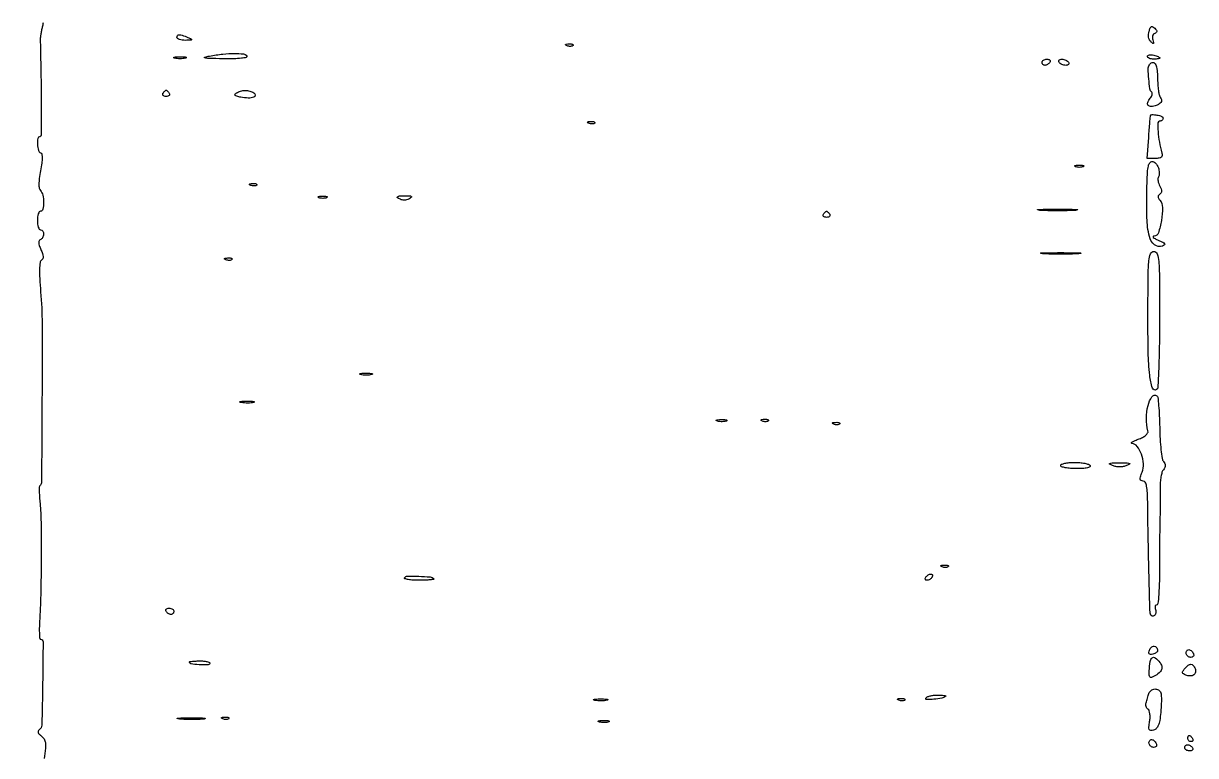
# Model space of a CAD drawing. Extents: x 0 to 1897, y 0 to 3427.
# Drawn here: x 84.5 to 462.5, y 1523.5 to 1759.5 of the extents above; entities that cross this region are included whole.
import ezdxf

# ---------------------------------------------------------------- set-up
doc = ezdxf.new("R2010")
doc.units = 0
doc.header["$MEASUREMENT"] = 0

msp = doc.modelspace()

# ---------------------------------------------------------------- linework, layer by layer
msp.add_lwpolyline([(90.806006, 1759.679177, -0.033028), (90.572471, 1758.356368, 0.011593), (90.306364, 1757.152766, 0.010516), (90.086685, 1755.898433, 0.010594), (89.937535, 1754.76779, 0.032919), (89.903609, 1754, -0.001282), (90.191441, 1738.926096, -0.005371), (90.243908, 1729.859568, -0.002227), (90.183379, 1723.427179, -0.410216), (89.75, 1722.999852, 0.370748), (89.113053, 1722.452512, 0.050802), (89.019571, 1720.558828, 0.047757), (89.311926, 1718.592948, 0.256933), (90.020247, 1717.826584, -0.26754), (90.422447, 1717.373716, -0.051328), (90.537426, 1716.237051, -0.034426), (90.415449, 1714.511662, -0.012005), (90.010122, 1712.053375, 0.013766), (89.611365, 1709.580716, 0.032316), (89.484762, 1707.714917, 0.043337), (89.597455, 1706.368058, 0.155051), (89.989876, 1705.610124, -0.149056), (90.74141, 1704.199324, -0.048037), (90.974716, 1701.814797, -0.049472), (90.760855, 1699.624516, -0.357849), (90, 1699, 0.254951), (89.615738, 1698.790443, 0.06271), (89.29375, 1698.11875, 0.048861), (89.072766, 1697.149251, 0.031626), (89, 1696, 0.031626), (89.072766, 1694.850749, 0.048861), (89.29375, 1693.88125, 0.06271), (89.615738, 1693.209557, 0.254951), (90, 1693, -0.265957), (90.712215, 1692.592328, -0.139946), (90.975625, 1691.573293, -0.118074), (90.673938, 1690.4401, -0.190712), (89.919723, 1689.806574, 0.201024), (89.526197, 1689.462461, 0.12989), (89.405931, 1688.860488, 0.069547), (89.59158, 1687.944716, 0.022164), (90.112868, 1686.651628, -0.024412), (90.637123, 1685.334138, -0.068146), (90.828296, 1684.360151, -0.110257), (90.713805, 1683.659146, -0.157625), (90.313612, 1683.178387, 0.225513), (89.850598, 1682.445207, 0.023392), (89.697963, 1680.354877, 0.020493), (89.742937, 1677.329552, 0.00722), (90.047739, 1673, -0.020349), (90.500973, 1662.713265, -0.002137), (90.478463, 1638.617986, -0.000345), (90.320397, 1611.820465, -0.197201), (89.721644, 1610.388311, 0.198199), (89.58453, 1610.05857, 0.00624), (89.598992, 1608.572874, 0.011266), (89.678771, 1606.791114, 0.00747), (89.846893, 1604.75089, -0.021676), (90.168107, 1598.787697, -0.003545), (90.207204, 1587.219556, -0.004154), (90.064301, 1575.328773, -0.010714), (89.705911, 1566.75, 0.010786), (89.614121, 1564.545277, 0.018018), (89.643811, 1562.689063, 0.01238), (89.756466, 1561.224792, 0.384775), (90.005327, 1561, -0.416136), (90.821857, 1560.178096, -0.001869), (90.682906, 1546.684898, -0.002226), (90.435454, 1533.301694, -0.246924), (89.595329, 1531.789485, 0.139945), (89.254216, 1531.39517, 0.192961), (89.229273, 1530.932521, 0.115562), (89.563542, 1530.396354, 0.037979), (90.274948, 1529.788221, -0.095033), (91.162231, 1528.835651, -0.107973), (91.583881, 1527.663531, -0.056247), (91.616015, 1525.861675, -0.009946), (91.22949, 1522.498736, 0.016743)], format="xyb")
for points in [[(449.306177, 1756.310392, 0.138274), (448.896331, 1756.013051, 0.098299), (448.636646, 1755.504835, 0.084377), (448.566961, 1754.862498, 0.069354), (448.703356, 1754.185392, -0.012668), (448.980698, 1753.325297, -0.301659), (448.909313, 1753.094006, -0.356724), (448.687482, 1753.093968, -0.014933), (448.047842, 1753.649337, -0.096005), (447.591142, 1754.26981, -0.070371), (447.335815, 1755.087734, -0.063616), (447.302943, 1756.026345, -0.053872), (447.5, 1757, -0.026695), (447.903089, 1758.068597, -0.169405), (448.292857, 1758.487228, -0.26703), (448.746634, 1758.470694, -0.064752), (449.349337, 1757.975663, -0.033806), (449.859412, 1757.352914, -0.162556), (449.99146, 1756.920502, -0.230728), (449.818042, 1756.586934, -0.071376)], [(137.5, 1755, -0.009027), (138.656439, 1754.478132, -0.485414), (138.703411, 1754.272912, -0.215481), (138.415213, 1754.127419, -0.004372), (136.75, 1754.070285, -0.034583), (135.696629, 1754.116227, -0.053373), (134.807813, 1754.314396, -0.070412), (134.197844, 1754.62164, -0.24567), (134, 1755, -0.163981), (134.21059, 1755.624848, -0.234317), (134.725732, 1755.880286, -0.087053), (135.71128, 1755.707387, -0.014632)], [(261.729167, 1752.395833, -0.126455), (261.402231, 1752.202593, -0.060344), (260.916927, 1752.123424, -0.05415), (260.359369, 1752.160852, -0.051402), (259.8125, 1752.316886, -0.054073), (259.395823, 1752.538436, -0.470617), (259.37858, 1752.720685, -0.168741), (259.670344, 1752.862007, -0.018894), (260.416667, 1752.921053, -0.028489), (261.112848, 1752.910055, -0.077125), (261.592839, 1752.799335, -0.208169), (261.77538, 1752.614691, -0.296942)], [(136.75, 1748.310674, -0.039571), (135.952734, 1748.168469, -0.024357), (135, 1748.122029, -0.024357), (134.047266, 1748.168469, -0.039571), (133.25, 1748.310674, -0.161593), (132.99086, 1748.478988, -0.542911), (133.042187, 1748.633659, -0.052887), (133.748017, 1748.740287, -0.011065), (135, 1748.767997, -0.011065), (136.251983, 1748.740287, -0.052887), (136.957813, 1748.633659, -0.542911), (137.00914, 1748.478988, -0.161593)], [(156.5, 1749, -0.507557), (156.32641, 1748.57257, -0.033653), (154.797297, 1748.296858, -0.023728), (152.342856, 1748.140386, -0.008324), (148.809017, 1748.141905, -0.002358), (144.355736, 1748.238973, -0.04254), (142.939309, 1748.397618, -0.786561), (142.929496, 1748.635404, -0.025476), (144.5, 1749, -0.016996), (148.831356, 1749.624446, -0.027305), (152.556437, 1749.828027, -0.027171), (155.436012, 1749.671431, -0.23113)], [(415.5, 1747, -0.06081), (415.193797, 1746.617485, -0.051032), (414.7871, 1746.29375, -0.053229), (414.346558, 1746.073302, -0.089642), (413.940983, 1746, -0.105429), (413.581949, 1746.076556, -0.099231), (413.276414, 1746.29375, -0.096318), (413.071618, 1746.618268, -0.092995), (413, 1747, -0.153634), (413.120018, 1747.381379, -0.097988), (413.457961, 1747.70625, -0.080552), (413.962904, 1747.925455, -0.062283), (414.559017, 1748, -0.066118), (415.110654, 1747.926733, -0.138808), (415.478525, 1747.70625, -0.191142), (415.607943, 1747.379648, -0.139169)], [(421.5, 1747, -0.131946), (421.613866, 1746.620091, -0.190139), (421.495862, 1746.29375, -0.14379), (421.146634, 1746.073627, -0.069308), (420.618034, 1746, -0.059645), (419.99842, 1746.074178, -0.050746), (419.377112, 1746.29375, -0.053126), (418.846464, 1746.617096, -0.091204), (418.5, 1747, -0.131946), (418.386134, 1747.379909, -0.190139), (418.504138, 1747.70625, -0.14379), (418.853366, 1747.926373, -0.069308), (419.381966, 1748, -0.059645), (420.00158, 1747.925822, -0.050746), (420.622888, 1747.70625, -0.053126), (421.153536, 1747.382904, -0.091204)], [(451, 1748.383369, -0.326917), (450.890445, 1748.233718, -0.029396), (450.4125, 1748.112615, -0.029316), (449.766644, 1748.027671, -0.018041), (449, 1748, -0.043375), (448.234359, 1748.066544, -0.063112), (447.5875, 1748.266249, -0.082769), (447.149557, 1748.559898, -0.206609), (447, 1748.90638, -0.24384), (447.157535, 1749.210205, -0.106581), (447.5875, 1749.392877, -0.070464), (448.233678, 1749.424365, -0.040966), (449, 1749.289749, -0.016817), (449.766387, 1749.061542, -0.025621), (450.4125, 1748.807757, -0.023188), (450.897136, 1748.560437, -0.269386)], [(450.17105, 1743.25, 0.002792), (450.374534, 1739.276573, 0.022396), (450.560181, 1737.454456, 0.048436), (450.849388, 1736.288407, 0.053466), (451.351459, 1735.240344, -0.1392), (451.520694, 1734.644986, -0.157815), (451.33868, 1734.082047, -0.104923), (450.769693, 1733.566724, -0.041852), (449.814245, 1733.113162, -0.065196), (448.185707, 1732.732967, -0.246544), (447.246382, 1733.112842, -0.279651), (447.098302, 1734.044196, -0.076405), (447.896783, 1735.375632, 0.049561), (448.265911, 1735.922566, 0.065501), (448.4796, 1736.483755, 0.081334), (448.514261, 1736.9732, 0.175207), (448.356008, 1737.310658, -0.161352), (447.783048, 1738.451428, -0.014861), (447.412428, 1741.638021, -0.01553), (447.236399, 1744.834903, -0.145393), (447.593282, 1746.150933, -0.147792), (448.461155, 1746.917913, -0.329897), (449.276053, 1746.746772, -0.134123), (449.903623, 1745.47955, -0.036914)], [(131.5, 1737, -0.146489), (131.602013, 1736.620597, -0.191582), (131.461189, 1736.29375, -0.134005), (131.074636, 1736.072951, -0.063222), (130.5, 1736, -0.063222), (129.925364, 1736.072951, -0.134005), (129.538811, 1736.29375, -0.191582), (129.397987, 1736.620597, -0.146489), (129.5, 1737, -0.025622), (129.764631, 1737.382847, -0.032351), (130.048689, 1737.70625, -0.033983), (130.313296, 1737.937141, -0.163822), (130.5, 1738, -0.163822), (130.686704, 1737.937141, -0.033983), (130.951311, 1737.70625, -0.032351), (131.235369, 1737.382847, -0.025622)], [(158.833846, 1737.123851, -0.25936), (159.252448, 1736.354473, -0.321817), (158.783524, 1735.713961, -0.088664), (156.998731, 1735.463758, -0.037842), (154.594669, 1735.737152, -0.017926), (153.311795, 1736.030408, -0.127009), (152.759915, 1736.341463, -0.365847), (152.722915, 1736.697875, -0.102327), (153.15805, 1737.118842, -0.072014), (154.510471, 1737.724621, -0.069226), (155.997827, 1737.932877, -0.069294), (157.484218, 1737.727224, -0.072407)], [(268.729167, 1727.395833, -0.126455), (268.402231, 1727.202593, -0.060344), (267.916927, 1727.123424, -0.05415), (267.359369, 1727.160852, -0.051402), (266.8125, 1727.316886, -0.054073), (266.395823, 1727.538436, -0.470617), (266.37858, 1727.720685, -0.168741), (266.670344, 1727.862007, -0.018894), (267.416667, 1727.921053, -0.028489), (268.112848, 1727.910055, -0.077125), (268.592839, 1727.799335, -0.208169), (268.77538, 1727.614691, -0.296942)], [(452, 1729, -0.107983), (451.916632, 1728.618479, -0.099629), (451.68043, 1728.29375, -0.095609), (451.327429, 1728.076016, -0.09076), (450.912102, 1728, 0.406717), (450.32127, 1727.424138, 0.024154), (450.383338, 1724.682922, 0.027894), (450.815425, 1721.291168, 0.02321), (451.640438, 1717.75, -0.079342), (451.740251, 1716.900447, -0.214131), (451.474861, 1716.369191, -0.141933), (450.794912, 1716.078796, -0.030422), (449.501056, 1716), (446.867337, 1716), (447.375322, 1722.75, -0.000544), (447.574254, 1725.355458, -0.000859), (447.751226, 1727.590625, -0.000192), (447.910706, 1729.552447, -0.036963), (447.941653, 1729.75, -0.355528), (448.455571, 1730.147482, -0.039493), (450.040211, 1729.982408, -0.038848), (451.598094, 1729.56731, -0.318327)], [(426.25, 1713.337719, -0.057986), (425.679992, 1713.181385, -0.037979), (425, 1713.12966, -0.037979), (424.320008, 1713.181385, -0.057986), (423.75, 1713.337719, -0.174857), (423.540618, 1713.525001, -0.447206), (423.601562, 1713.693942, -0.078554), (424.10856, 1713.810911, -0.017491), (425, 1713.842105, -0.017491), (425.89144, 1713.810911, -0.078554), (426.398438, 1713.693942, -0.447206), (426.459382, 1713.525001, -0.174857)], [(450.49716, 1713.008949, -0.037988), (450.693861, 1712.174097, -0.037106), (450.764044, 1711.312461, -0.039542), (450.708968, 1710.548267, -0.100988), (450.518303, 1710.029615, 0.126932), (450.357604, 1709.512064, 0.04906), (450.39506, 1708.755898, 0.044513), (450.600298, 1707.904337, 0.041505), (450.95646, 1707.081355, -0.03382), (451.376578, 1706.150071, -0.089502), (451.505242, 1705.433417, -0.131935), (451.35797, 1704.886943, -0.123529), (450.954146, 1704.471661, 0.098473), (450.553352, 1704.098367, 0.163142), (450.417599, 1703.661315, 0.123066), (450.560779, 1703.138219, 0.045193), (450.998012, 1702.502395, -0.176451), (451.817042, 1700.211964, -0.038828), (451.462973, 1695.981773, -0.037163), (450.507017, 1691.996342, -0.318475), (449.121169, 1690.954896, 0.225098), (448.829464, 1690.806488, 0.380931), (448.847492, 1690.551446, 0.073755), (449.421929, 1690.136943, 0.018673), (450.466037, 1689.644786, -0.013413), (451.946246, 1688.965998, -0.124079), (452.479412, 1688.513551, -0.387748), (452.433242, 1688.129306, -0.086466), (451.813236, 1687.758574, -0.269123), (449.263655, 1688.168402, -0.163393), (447.589089, 1690.829279, -0.055246), (446.814495, 1696.876224, -0.00993), (446.846766, 1708.25, -0.009728), (446.987563, 1711.588223, -0.042312), (447.275712, 1713.545342, -0.087574), (447.739351, 1714.625474, -0.252849), (448.432612, 1715, -0.122487), (449.027488, 1714.852052, -0.070054), (449.630026, 1714.415129, -0.063169), (450.148704, 1713.770235, -0.061037)], [(159.729167, 1707.395833, -0.126455), (159.402231, 1707.202593, -0.060344), (158.916927, 1707.123424, -0.05415), (158.359369, 1707.160852, -0.051402), (157.8125, 1707.316886, -0.054073), (157.395823, 1707.538436, -0.470617), (157.37858, 1707.720685, -0.168741), (157.670344, 1707.862007, -0.018894), (158.416667, 1707.921053, -0.028489), (159.112848, 1707.910055, -0.077125), (159.592839, 1707.799335, -0.208169), (159.77538, 1707.614691, -0.296942)], [(182.25, 1703.337719, -0.057986), (181.679992, 1703.181385, -0.037979), (181, 1703.12966, -0.037979), (180.320008, 1703.181385, -0.057986), (179.75, 1703.337719, -0.174857), (179.540618, 1703.525001, -0.447206), (179.601562, 1703.693942, -0.078554), (180.10856, 1703.810911, -0.017491), (181, 1703.842105, -0.017491), (181.89144, 1703.810911, -0.078554), (182.398438, 1703.693942, -0.447206), (182.459382, 1703.525001, -0.174857)], [(209.090684, 1703.077207, -0.06042), (208.452386, 1702.773839, -0.046657), (207.701528, 1702.59824, -0.047824), (206.957162, 1702.567767, -0.078095), (206.340684, 1702.699509, -0.038196), (205.17689, 1703.251334, -0.508946), (205.132519, 1703.652631, -0.173231), (205.81587, 1703.938573, -0.014704), (207.75, 1703.984687, -0.013404), (209.047337, 1703.942671, -0.134771), (209.555488, 1703.770255, -0.458049), (209.587988, 1703.493035, -0.066116)], [(344.5, 1698, -0.146489), (344.602013, 1697.620597, -0.191582), (344.461189, 1697.29375, -0.134005), (344.074636, 1697.072951, -0.063222), (343.5, 1697, -0.063222), (342.925364, 1697.072951, -0.134005), (342.538811, 1697.29375, -0.191582), (342.397987, 1697.620597, -0.146489), (342.5, 1698, -0.025622), (342.764631, 1698.382847, -0.032351), (343.048689, 1698.70625, -0.033983), (343.313296, 1698.937141, -0.163822), (343.5, 1699, -0.163822), (343.686704, 1698.937141, -0.033983), (343.951311, 1698.70625, -0.032351), (344.235369, 1698.382847, -0.025622)], [(423.75, 1699.261012, -0.009864), (421.132307, 1699.148534, -0.005804), (418, 1699.112174, -0.005804), (414.867693, 1699.148534, -0.009864), (412.25, 1699.261012, -0.061613), (411.551892, 1699.39219, -0.829596), (411.567187, 1699.51584, -0.013058), (413.876693, 1699.600303, -0.002611), (418, 1699.621831, -0.002611), (422.123307, 1699.600303, -0.013058), (424.432813, 1699.51584, -0.829596), (424.448108, 1699.39219, -0.061613)], [(450.877405, 1664.015856, -0.003761), (450.805525, 1655.354358, -0.006556), (450.597756, 1648.175329, -0.002108), (450.317125, 1642.113496, -0.246504), (449.928291, 1641.455681, -0.493235), (448.57534, 1641.96937, -0.044508), (447.729059, 1646.090654, -0.023565), (447.234302, 1653.525318, -0.005567), (447.132327, 1665.968472, -0.001701), (447.210889, 1678.359366, -0.021339), (447.456318, 1683.037507, -0.069008), (447.987763, 1685.278103, -0.309367), (449.04283, 1686, -0.32059), (450.106554, 1685.239834, -0.061725), (450.621122, 1682.784126, -0.019502), (450.846766, 1677.689038, -0.001509)], [(151.729167, 1683.395833, -0.126455), (151.402231, 1683.202593, -0.060344), (150.916927, 1683.123424, -0.05415), (150.359369, 1683.160852, -0.051402), (149.8125, 1683.316886, -0.054073), (149.395823, 1683.538436, -0.470617), (149.37858, 1683.720685, -0.168741), (149.670344, 1683.862007, -0.018894), (150.416667, 1683.921053, -0.028489), (151.112848, 1683.910055, -0.077125), (151.592839, 1683.799335, -0.208169), (151.77538, 1683.614691, -0.296942)], [(424.75, 1685.261012, -0.009864), (422.132307, 1685.148534, -0.005804), (419, 1685.112174, -0.005804), (415.867693, 1685.148534, -0.009864), (413.25, 1685.261012, -0.061613), (412.551892, 1685.39219, -0.829596), (412.567187, 1685.51584, -0.013058), (414.876693, 1685.600303, -0.002611), (419, 1685.621831, -0.002611), (423.123307, 1685.600303, -0.013058), (425.432813, 1685.51584, -0.829596), (425.448108, 1685.39219, -0.061613)], [(196.75, 1646.310674, -0.039571), (195.952734, 1646.168469, -0.024357), (195, 1646.122029, -0.024357), (194.047266, 1646.168469, -0.039571), (193.25, 1646.310674, -0.161593), (192.99086, 1646.478988, -0.542911), (193.042187, 1646.633659, -0.052887), (193.748017, 1646.740287, -0.011065), (195, 1646.767997, -0.011065), (196.251983, 1646.740287, -0.052887), (196.957813, 1646.633659, -0.542911), (197.00914, 1646.478988, -0.161593)], [(158.761659, 1637.31292, -0.041951), (157.934218, 1637.169017, -0.020826), (156.869594, 1637.119272, -0.020511), (155.754739, 1637.159391, -0.028254), (154.761659, 1637.292739, -0.082665), (154.319562, 1637.45659, -0.67161), (154.339362, 1637.605813, -0.053901), (155.071102, 1637.715166, -0.008901), (156.5, 1637.747817, -0.009782), (157.938425, 1637.726931, -0.038992), (158.814362, 1637.62839, -0.417468), (158.916221, 1637.476221, -0.285845)], [(450.919884, 1629.323905, 0.010232), (451.054897, 1625.513822, 0.013955), (451.342509, 1622.089446, 0.010753), (451.718995, 1619.279821, 0.135321), (452.154914, 1618.31334, -0.061448), (452.59619, 1617.624862, -0.117087), (452.735131, 1616.985951, -0.113457), (452.573447, 1616.339072, -0.055519), (452.103885, 1615.625174, 0.10184), (451.669676, 1614.810614, 0.026983), (451.327852, 1613.368995, 0.026219), (451.109467, 1611.650948, 0.024303), (451.064331, 1609.875174, -0.004595), (451.092797, 1607.840979, -0.002427), (451.092664, 1605.316457, -0.002415), (451.067504, 1602.732679, -0.003729), (451.018321, 1600.5, 0.003216), (450.961354, 1598.029079, 0.001259), (450.913266, 1594.61875, 0.001246), (450.879734, 1590.92917, 0.001552), (450.867761, 1587.5, -0.003269), (450.81513, 1579.899916, -0.014129), (450.626839, 1575.389163, -0.014942), (450.336075, 1572.487021, -0.376705), (449.781385, 1572, 0.235669), (449.552508, 1571.885778, 0.129658), (449.431545, 1571.589088, 0.08055), (449.445779, 1571.13729, 0.043567), (449.599558, 1570.601151, -0.078162), (449.72431, 1570.017004, -0.076891), (449.66489, 1569.419289, -0.081902), (449.435515, 1568.900093, -0.109884), (449.068174, 1568.542134, -0.15483), (448.647852, 1568.436439, -0.175977), (448.268456, 1568.601001, -0.122665), (447.98754, 1569.040192, -0.061137), (447.853711, 1569.690983, -0.013962), (447.692737, 1572.738741, -0.000525), (447.420687, 1584.169648, -0.001071), (447.184949, 1595.609463, -0.002437), (447.067532, 1604.25, 0.007894), (446.972078, 1608.14501, 0.037139), (446.716466, 1610.366989, 0.077987), (446.27762, 1611.590295, 0.274256), (445.586864, 1612, -0.119507), (444.949807, 1612.154471, -0.248585), (444.666198, 1612.562218, -0.104695), (444.735439, 1613.345315, -0.016027), (445.243774, 1614.834874, 0.105767), (445.654449, 1617.548959, 0.069218), (445.027224, 1620.662459, 0.075984), (443.690488, 1623.176544, 0.223609), (442.005889, 1624.076078, -0.389775), (441.837134, 1624.247692, -0.255071), (441.97048, 1624.512945, -0.047711), (442.748127, 1624.948069, -0.01452), (444, 1625.456451, 0.031212), (445.39571, 1626.07826, 0.056044), (446.4341, 1626.778784, 0.077461), (447.042573, 1627.485669, 0.206199), (447.13962, 1628.130373, -0.066178), (446.631488, 1632.170033, -0.059947), (447.163801, 1636.346081, -0.086946), (448.420189, 1639.159554, -0.402583), (450.000722, 1639.499554, -0.229791), (450.314785, 1639.004664, -0.005914), (450.590045, 1636.313107, -0.011392), (450.8083, 1633.075073, -0.00739)], [(311.269032, 1631.344063, -0.06278), (310.671085, 1631.185595, -0.030339), (309.880008, 1631.127736, -0.029507), (309.036634, 1631.167106, -0.037336), (308.269032, 1631.307009, -0.087174), (307.883358, 1631.48334, -0.597527), (307.900903, 1631.643467, -0.080377), (308.431793, 1631.764444, -0.012823), (309.5, 1631.805051, -0.014395), (310.580113, 1631.787295, -0.052471), (311.257153, 1631.684921, -0.333666), (311.386009, 1631.52287, -0.31318)], [(324.729167, 1631.395833, -0.126455), (324.402231, 1631.202593, -0.060344), (323.916927, 1631.123424, -0.05415), (323.359369, 1631.160852, -0.051402), (322.8125, 1631.316886, -0.054073), (322.395823, 1631.538436, -0.470617), (322.37858, 1631.720685, -0.168741), (322.670344, 1631.862007, -0.018894), (323.416667, 1631.921053, -0.028489), (324.112848, 1631.910055, -0.077125), (324.592839, 1631.799335, -0.208169), (324.77538, 1631.614691, -0.296942)], [(347.729167, 1630.395833, -0.126455), (347.402231, 1630.202593, -0.060344), (346.916927, 1630.123424, -0.05415), (346.359369, 1630.160852, -0.051402), (345.8125, 1630.316886, -0.054073), (345.395823, 1630.538436, -0.470617), (345.37858, 1630.720685, -0.168741), (345.670344, 1630.862007, -0.018894), (346.416667, 1630.921053, -0.028489), (347.112848, 1630.910055, -0.077125), (347.592839, 1630.799335, -0.208169), (347.77538, 1630.614691, -0.296942)], [(428.5, 1617, -0.420328), (428.398291, 1616.588375, -0.077973), (427.591614, 1616.268876, -0.040398), (426.132763, 1616.062207, -0.014995), (424.059017, 1616, -0.018609), (422.119825, 1616.072197, -0.03019), (420.486086, 1616.29375, -0.030871), (419.282006, 1616.610035, -0.323693), (419, 1617, -0.308946), (419.26528, 1617.388352, -0.037703), (420.304539, 1617.70625, -0.03416), (421.738865, 1617.927706, -0.021227), (423.440983, 1618, -0.02093), (425.186816, 1617.926887, -0.027868), (426.758975, 1617.70625, -0.027581), (428.000298, 1617.388891, -0.179846)], [(440.25, 1616.968838, -0.052775), (439.184136, 1616.666108, -0.042847), (438, 1616.564448, -0.042847), (436.815864, 1616.666108, -0.052775), (435.75, 1616.968838, -0.035091), (434.789511, 1617.435581, -0.625875), (434.80795, 1617.697984, -0.091005), (435.554237, 1617.849789, -0.004792), (438, 1617.873227, -0.004792), (440.445763, 1617.849789, -0.091005), (441.19205, 1617.697984, -0.625875), (441.210489, 1617.435581, -0.035091)], [(382.729167, 1584.395833, -0.126455), (382.402231, 1584.202593, -0.060344), (381.916927, 1584.123424, -0.05415), (381.359369, 1584.160852, -0.051402), (380.8125, 1584.316886, -0.054073), (380.395823, 1584.538436, -0.470617), (380.37858, 1584.720685, -0.168741), (380.670344, 1584.862007, -0.018894), (381.416667, 1584.921053, -0.028489), (382.112848, 1584.910055, -0.077125), (382.592839, 1584.799335, -0.208169), (382.77538, 1584.614691, -0.296942)], [(216.845623, 1580.487711, -0.609597), (216.784342, 1580.296072, -0.01596), (215.655024, 1580.143265, -0.016871), (214.078809, 1580.034594, -0.008774), (212.10765, 1580, -0.014835), (210.138319, 1580.058444, -0.028317), (208.566297, 1580.241551, -0.034841), (207.507651, 1580.503123, -0.486911), (207.390176, 1580.822301, -0.256387), (208.309053, 1581.342647, -0.012168), (211.979218, 1581.302138, -0.014324), (215.606472, 1581.069612, -0.174936)], [(377.5, 1581, -0.064269), (377.189439, 1580.617474, -0.051777), (376.769763, 1580.29375, -0.053414), (376.310186, 1580.073533, -0.085235), (375.881966, 1580, -0.117858), (375.550471, 1580.079239, -0.186277), (375.357263, 1580.29375, -0.154201), (375.338175, 1580.617617, -0.076764), (375.5, 1581, -0.064269), (375.810561, 1581.382526, -0.051777), (376.230237, 1581.70625, -0.053414), (376.689814, 1581.926467, -0.085235), (377.118034, 1582, -0.117858), (377.449529, 1581.920761, -0.186277), (377.642737, 1581.70625, -0.154201), (377.661825, 1581.382383, -0.076764)], [(133, 1570, -0.092995), (132.928382, 1569.618268, -0.096318), (132.723586, 1569.29375, -0.099231), (132.418051, 1569.076556, -0.105429), (132.059017, 1569, -0.089642), (131.653442, 1569.073302, -0.053229), (131.2129, 1569.29375, -0.051032), (130.806203, 1569.617485, -0.06081), (130.5, 1570, -0.139169), (130.392057, 1570.379648, -0.191142), (130.521475, 1570.70625, -0.138808), (130.889346, 1570.926733, -0.066118), (131.440983, 1571, -0.062283), (132.037096, 1570.925455, -0.080552), (132.542039, 1570.70625, -0.097988), (132.879982, 1570.381379, -0.153634)], [(450.253887, 1557.475, -0.162416), (450.166879, 1557.078219, -0.085876), (449.835115, 1556.691628, -0.070288), (449.315509, 1556.373129, -0.05488), (448.682394, 1556.177351, -0.053436), (447.940322, 1556.115257, -0.219039), (447.544671, 1556.308606, -0.214675), (447.429366, 1556.738508, -0.051426), (447.626714, 1557.469615, -0.113996), (448.251424, 1558.395771, -0.189292), (449.115761, 1558.737203, -0.224538), (449.873303, 1558.380846, -0.146841)], [(461.749864, 1555.416531, -0.222509), (460.958406, 1555.129854, -0.14837), (460.049532, 1555.498109, -0.146836), (459.492512, 1556.312904, -0.218805), (459.596556, 1557.156231, -0.094625), (459.940704, 1557.531428, -0.169261), (460.335356, 1557.655459, -0.136091), (460.785686, 1557.515485, -0.053431), (461.296201, 1557.103799, -0.055675), (461.659942, 1556.648583, -0.075207), (461.871032, 1556.166597, -0.09457), (461.903147, 1555.733892, -0.169316)], [(144.603045, 1553.166731, -0.25781), (143.786271, 1552.707079, -0.018882), (141.118843, 1552.78659, -0.017887), (138.481323, 1553.060095, -0.374035), (138, 1553.613499, -0.370475), (138.131949, 1553.767138, -0.010858), (139.045461, 1553.886465, -0.016855), (140.194459, 1553.972186, -0.01019), (141.559017, 1554, -0.022189), (142.888688, 1553.940963, -0.044643), (143.921295, 1553.755227, -0.075366), (144.530355, 1553.484959, -0.409969)], [(450.963645, 1553.543805, -0.103728), (451.592938, 1552.352572, -0.167489), (451.533239, 1551.218785, -0.126183), (450.732974, 1550.133886, -0.048242), (449.159577, 1549.085403, -0.047152), (448.245909, 1548.702163, -0.290636), (447.775937, 1548.828575, -0.180054), (447.545895, 1549.394544, -0.019468), (447.559046, 1550.830026, -0.022055), (447.838458, 1553.852056, -0.192717), (448.491243, 1554.999968, -0.348174), (449.466994, 1555.002769, -0.052761)], [(462.349337, 1551.532025, -0.138997), (462.454833, 1550.365403, -0.195849), (461.8952, 1549.497737, -0.157413), (460.764445, 1549.149332, -0.088487), (459.339489, 1549.42322, -0.048699), (458.590352, 1549.797865, -0.216594), (458.326081, 1550.198473, -0.18113), (458.431225, 1550.712347, -0.033143), (459.009821, 1551.511833, -0.046354), (460.100099, 1552.602181, -0.173392), (460.996589, 1552.928833, -0.226501), (461.741522, 1552.578643, -0.080036)], [(381.916667, 1542.64364, -0.127823), (380.635777, 1542.019718, -0.02531), (378.09063, 1541.639222, -0.026835), (375.772937, 1541.536869, -0.584188), (375.509306, 1542.015058, -0.152489), (375.947615, 1542.395298, -0.038233), (376.852092, 1542.710673, -0.035481), (377.991389, 1542.927584, -0.02931), (379.225684, 1543, -0.01078), (380.389753, 1542.974899, -0.022139), (381.298065, 1542.895319, -0.029872), (381.884608, 1542.781671, -0.607251)], [(451.26933, 1543.740521, -0.080733), (451.430709, 1542.965493, -0.011513), (451.465162, 1541.33673, -0.012844), (451.411552, 1539.392072, -0.010637), (451.257306, 1537.32603, -0.016749), (450.928904, 1534.800125, -0.056192), (450.476421, 1533.196724, -0.094279), (449.84121, 1532.217214, -0.138805), (448.96251, 1531.700447, -0.072947), (448.040391, 1531.598471, -0.284186), (447.583796, 1531.903703, -0.132937), (447.454658, 1532.686829, -0.014996), (447.691734, 1534.487807, 0.032183), (447.818114, 1535.792955, 0.042185), (447.755718, 1536.988689, 0.048208), (447.532518, 1537.930086, 0.173738), (447.153886, 1538.404893, -0.108904), (446.780684, 1538.767157, -0.076134), (446.534689, 1539.30164, -0.071335), (446.449263, 1539.921556, -0.074109), (446.543674, 1540.532025, -0.000114), (446.752258, 1541.20249, -0.000066), (447.00361, 1542.009407, -0.000066), (447.256141, 1542.819363, -0.00011), (447.468615, 1543.5, -0.152363), (448.172169, 1544.516983, -0.151133), (449.331509, 1544.957597, -0.156158), (450.50885, 1544.661213, -0.163422)], [(272.761659, 1541.31292, -0.041951), (271.934218, 1541.169017, -0.020826), (270.869594, 1541.119272, -0.020511), (269.754739, 1541.159391, -0.028254), (268.761659, 1541.292739, -0.082665), (268.319562, 1541.45659, -0.67161), (268.339362, 1541.605813, -0.053901), (269.071102, 1541.715166, -0.008901), (270.5, 1541.747817, -0.009782), (271.938425, 1541.726931, -0.038992), (272.814362, 1541.62839, -0.417468), (272.916221, 1541.476221, -0.285845)], [(368.729167, 1541.395833, -0.126455), (368.402231, 1541.202593, -0.060344), (367.916927, 1541.123424, -0.05415), (367.359369, 1541.160852, -0.051402), (366.8125, 1541.316886, -0.054073), (366.395823, 1541.538436, -0.470617), (366.37858, 1541.720685, -0.168741), (366.670344, 1541.862007, -0.018894), (367.416667, 1541.921053, -0.028489), (368.112848, 1541.910055, -0.077125), (368.592839, 1541.799335, -0.208169), (368.77538, 1541.614691, -0.296942)], [(142.776433, 1535.273107, -0.016947), (141.043501, 1535.150473, -0.008983), (138.890462, 1535.110009, -0.00893), (136.684837, 1535.147583, -0.013671), (134.776433, 1535.266503, -0.057523), (134.092045, 1535.40844, -0.807686), (134.106202, 1535.539701, -0.022011), (135.635274, 1535.63236, -0.003921), (138.5, 1535.65719, -0.004138), (141.373175, 1535.635783, -0.018464), (143.056202, 1535.54709, -0.661512), (143.099419, 1535.413268, -0.153636)], [(150.729167, 1535.395833, -0.126455), (150.402231, 1535.202593, -0.060344), (149.916927, 1535.123424, -0.05415), (149.359369, 1535.160852, -0.051402), (148.8125, 1535.316886, -0.054073), (148.395823, 1535.538436, -0.470617), (148.37858, 1535.720685, -0.168741), (148.670344, 1535.862007, -0.018894), (149.416667, 1535.921053, -0.028489), (150.112848, 1535.910055, -0.077125), (150.592839, 1535.799335, -0.208169), (150.77538, 1535.614691, -0.296942)], [(273.269032, 1534.344063, -0.06278), (272.671085, 1534.185595, -0.030339), (271.880008, 1534.127736, -0.029507), (271.036634, 1534.167106, -0.037336), (270.269032, 1534.307009, -0.087174), (269.883358, 1534.48334, -0.597527), (269.900903, 1534.643467, -0.080377), (270.431793, 1534.764444, -0.012823), (271.5, 1534.805051, -0.014395), (272.580113, 1534.787295, -0.052471), (273.257153, 1534.684921, -0.333666), (273.386009, 1534.52287, -0.31318)], [(449.749864, 1526.416531, -0.222509), (448.958406, 1526.129854, -0.14837), (448.049532, 1526.498109, -0.146836), (447.492512, 1527.312904, -0.218805), (447.596556, 1528.156231, -0.094625), (447.940704, 1528.531428, -0.169261), (448.335356, 1528.655459, -0.136091), (448.785686, 1528.515485, -0.053431), (449.296201, 1528.103799, -0.055675), (449.659942, 1527.648583, -0.075207), (449.871032, 1527.166597, -0.09457), (449.903147, 1526.733892, -0.169316)], [(461.5, 1529, -0.082592), (461.656512, 1528.6179, -0.161196), (461.6254, 1528.29375, -0.182303), (461.413961, 1528.078288, -0.108972), (461.059017, 1528, -0.093332), (460.654762, 1528.076123, -0.09642), (460.311086, 1528.29375, -0.099167), (460.081062, 1528.618444, -0.105053), (460, 1529, -0.042167), (460.032345, 1529.382849, -0.061769), (460.129539, 1529.70625, -0.081139), (460.272352, 1529.92554, -0.210953), (460.440983, 1530, -0.151918), (460.65171, 1529.934461, -0.038439), (460.933975, 1529.70625, -0.035638), (461.231006, 1529.382774, -0.029505)], [(461.5, 1526, -0.139169), (461.607943, 1525.620352, -0.191142), (461.478525, 1525.29375, -0.138808), (461.110654, 1525.073267, -0.066118), (460.559017, 1525, -0.062283), (459.962904, 1525.074545, -0.080552), (459.457961, 1525.29375, -0.097988), (459.120018, 1525.618621, -0.153634), (459, 1526, -0.092995), (459.071618, 1526.381732, -0.096318), (459.276414, 1526.70625, -0.099231), (459.581949, 1526.923444, -0.105429), (459.940983, 1527, -0.089642), (460.346558, 1526.926698, -0.053229), (460.7871, 1526.70625, -0.051032), (461.193797, 1526.382515, -0.06081)]]:
    msp.add_lwpolyline(points, format="xyb", close=True)

doc.saveas('drawing.dxf')
